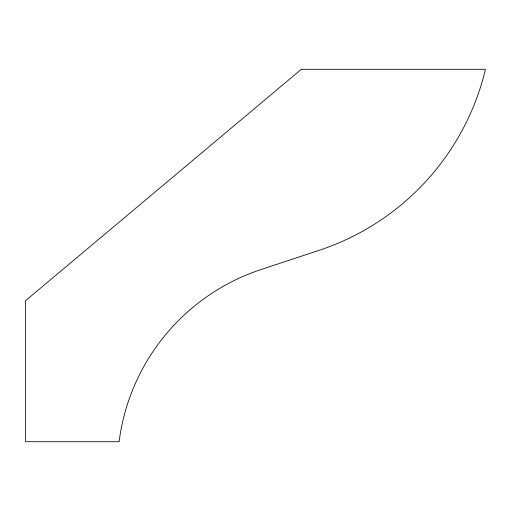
<?xml version="1.0" encoding="UTF-8"?>
<svg xmlns="http://www.w3.org/2000/svg" width="511" height="511" viewBox="0 0 511 511"><rect width="100%" height="100%" fill="white"/><g stroke="black" fill="none" stroke-linecap="round" stroke-linejoin="round"><path stroke-width="0.77" d="M301.343 69.292L25.55 300.704L25.55 441.708L119.12 441.708A209.223 209.223 0 0 1 260.885 269.604L319.343 250.249A252.306 252.306 0 0 0 485.45 69.292L301.343 69.292"/></g></svg>
